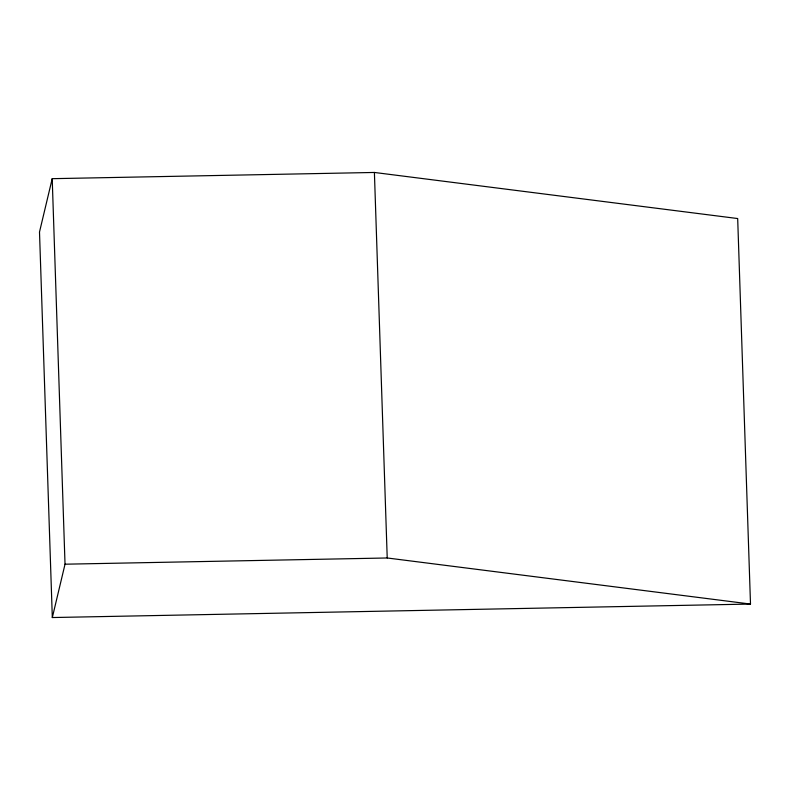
<?xml version="1.0" encoding="UTF-8"?>
<svg xmlns="http://www.w3.org/2000/svg" width="790" height="790" viewBox="0 0 790 790"><rect width="100%" height="100%" fill="white"/><g stroke="black" fill="none" stroke-linecap="round" stroke-linejoin="round"><path stroke-width="1.19" d="M52.209 178.678L39.5 232.023L52.318 617.543L750.5 604.064L737.682 218.544L374.401 172.457L52.209 178.678L65.027 564.198L52.318 617.543M65.027 564.198L387.219 557.977L750.5 604.064M374.401 172.457L387.219 557.977"/></g></svg>
